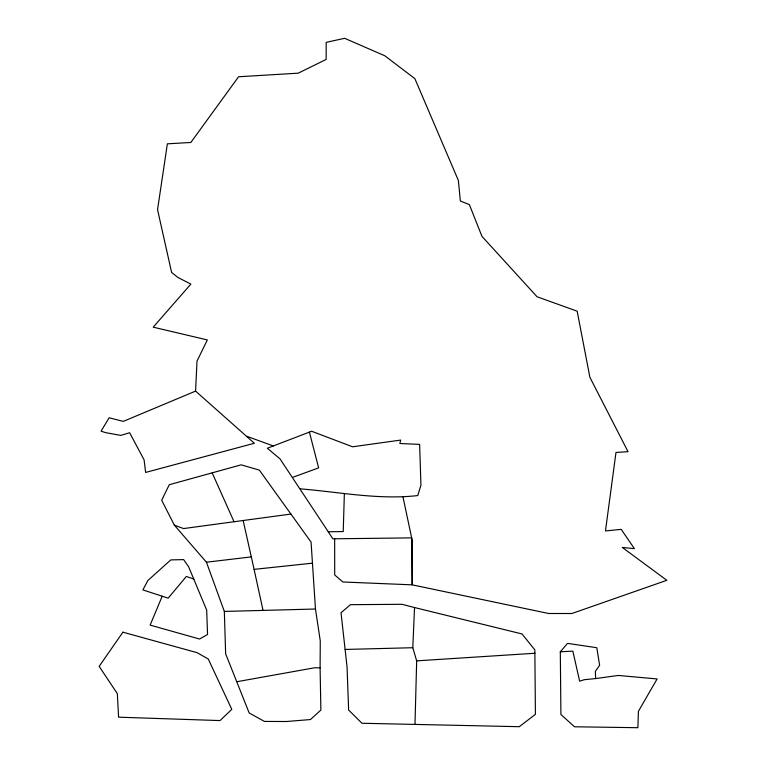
<?xml version="1.0" encoding="UTF-8"?>
<svg xmlns="http://www.w3.org/2000/svg" width="766" height="766" viewBox="0 0 766 766"><rect width="100%" height="100%" fill="white"/><g stroke="black" fill="none" stroke-linecap="round" stroke-linejoin="round"><path stroke-width="1.15" d="M320.092 667.866L320.274 640.931L315.468 609.018L311.073 542.108L259.329 470.094L241.127 464.838L169.248 484.734L161.683 500.255L174.342 525.141L206.437 562.206L224.342 611.431L225.644 653.81L249.161 712.955L264.481 721.438L286.474 721.505L310.431 719.552L320.877 710.082L320.092 667.866L314.874 667.732L237.221 681.654M415 724.196L416.666 660.867L412.797 647.72L414.54 607.543L402.064 604.307L350.445 604.671L341.023 612.752L347.055 666.927L348.626 710.034L361.945 723.257L519.271 726.695L535.415 714.343L534.85 649.865L521.981 633.942L414.54 607.543M344.365 493.495L343.235 531.575L328.26 531.757L279.992 458.863L267.344 448.244L311.628 431.258L352.571 446.789L400.685 440.086L399.881 443.504L419.624 444.385L420.946 485.098L417.776 495.564C378.548 500.045 339.415 492.021 300.406 488.861M195.579 391.11L123.288 421.377L109.126 417.776L101.074 431.153L105.765 432.685L120.856 435.394L129.626 432.733L144.094 459.859L145.626 472.43L254.369 443.265L195.579 391.11L197.006 361.092L207.347 339.922L153.21 327.168L190.868 284.1L177.856 277.436L171.613 272.437L157.547 209.673L167.371 143.836L190.849 142.457L238.58 76.763L298.213 73.172L326.172 59.432L326.163 42.369L344.633 38.3L384.829 55.784L414.866 78.639L458.374 180.479L460.356 201.046L469.347 204.579L481.948 236.349L537.071 296.777L577.162 311.188L589.897 377.322L628.034 451.681L615.988 452.467L605.466 530.943L621.226 529.363L634.401 548.657L622.289 547.431L666.832 580.302L571.905 613.509L548.648 613.499L412.194 584.841L342.871 581.988L334.704 574.969L334.656 538.785M162.181 596.293L150.126 625.104L199.553 639.026L207.557 634.497L206.676 610.129L188.685 566.888L183.639 559.601L170.818 559.908L147.876 580.513L142.878 589.925L168.175 598.141L186.339 576.463L193.884 579.058M560.31 651.789L567.529 643.373L596.81 647.72L599.625 665.29L595.364 671.313L595.632 678.561L584.219 679.71L579.651 681.194L572.853 651.148L560.31 651.789L560.904 714.477L574.519 726.79L637.887 727.7L638.432 711.288L657.113 678.944L618.306 675.449L595.632 678.561M292.765 477.314L318.646 467.873L309.397 432.12M291.003 514.053L183.543 528.569L174.342 525.141M206.437 562.206L251.305 556.901M243.148 520.516L254.101 569.368L312.202 563.202M416.666 660.867L534.898 653.254M224.342 611.431L315.468 609.018M345.083 649.444L412.797 647.72M246.93 436.333L273.424 445.994M328.26 531.757L332.789 538.804L411.668 537.885L412.194 584.841L412.29 540.825L402.954 496.799M212.172 472.852L234.042 521.751M254.101 569.368L263.044 610.464M122.905 632.18L99.168 666.372L117.332 693.642L118.596 717.187L220.024 720.576L231.792 709.354L208.275 659.028L197.13 652.68L122.905 632.18"/></g></svg>
